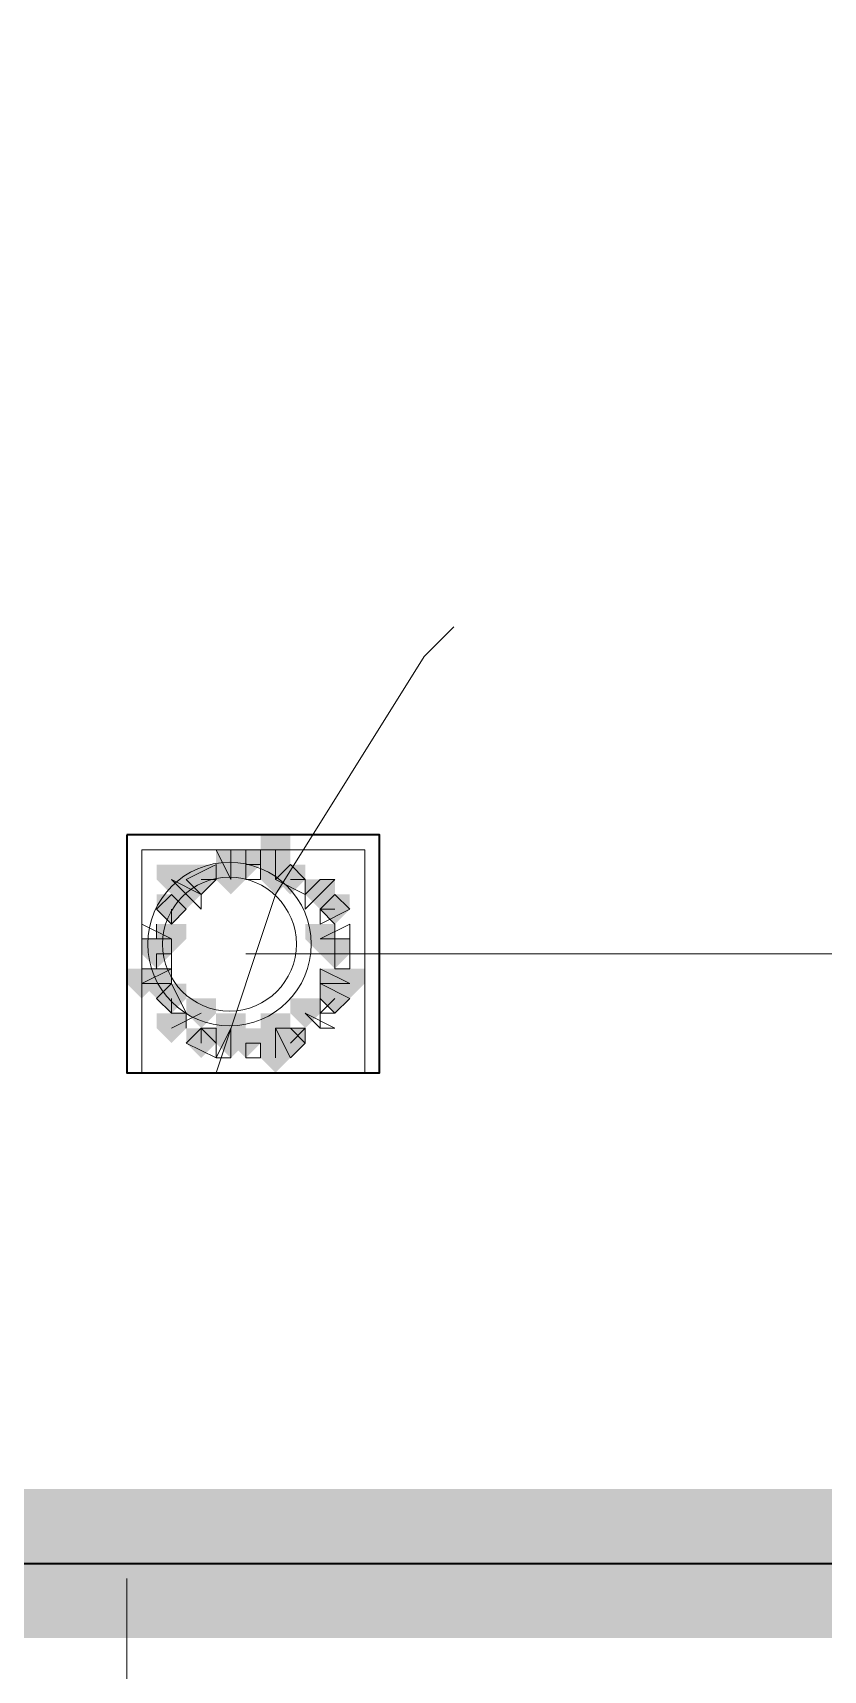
# Model space of a CAD drawing. Header units: millimetres. Extents: x 2315 to 4619, y 1334 to 1897.
# Drawn here: x 3731.68 to 3734.93, y 1541.26 to 1547.98 of the extents above; entities that cross this region are included whole.
import ezdxf

# ---------------------------------------------------------------- set-up
doc = ezdxf.new("R2010")
doc.units = ezdxf.units.MM
for name, color, linetype, true_color in [('PDF_10', 7, 'Continuous', 0x00b85c), ('PDF_AXIS', 7, 'Continuous', 0x00b85c), ('PDF_柱构件', 7, 'Continuous', 0x00b85c), ('PDF_转运站初步方案', 7, 'Continuous', 0x00b85c)]:
    doc.layers.add(name, color=color, linetype=linetype, true_color=true_color)
doc.layers.add('PDF_中心线层', color=1, linetype='Continuous')
doc.layers.add('PDF_粗实线层', color=7, linetype='Continuous')

msp = doc.modelspace()

# ---------------------------------------------------------------- hatches: boundary and pattern name
at = {"layer": 'PDF_10', "transparency": 33554559}
for points in [[(3732.5548, 1544.6282), (3732.4938, 1544.6282), (3732.4938, 1544.5671), (3732.5548, 1544.506), (3732.6159, 1544.5671), (3732.6159, 1544.6282)], [(3732.5548, 1544.6282), (3732.4938, 1544.6282), (3732.4938, 1544.5671), (3732.5548, 1544.506), (3732.6159, 1544.5671), (3732.6159, 1544.6282)], [(3732.5548, 1544.6282), (3732.4938, 1544.6282), (3732.4938, 1544.5671), (3732.5548, 1544.506), (3732.6159, 1544.5671), (3732.6159, 1544.6282)], [(3732.3716, 1544.5671), (3732.3105, 1544.5671), (3732.3105, 1544.506), (3732.3716, 1544.4449), (3732.4327, 1544.506), (3732.4327, 1544.5671)], [(3732.3716, 1544.5671), (3732.3105, 1544.5671), (3732.3105, 1544.506), (3732.3716, 1544.4449), (3732.4327, 1544.506), (3732.4327, 1544.5671)], [(3732.3716, 1544.5671), (3732.3105, 1544.5671), (3732.3105, 1544.506), (3732.3716, 1544.4449), (3732.4327, 1544.506), (3732.4327, 1544.5671)], [(3732.7381, 1544.5671), (3732.677, 1544.5671), (3732.677, 1544.506), (3732.7381, 1544.4449), (3732.7992, 1544.506), (3732.7992, 1544.5671)], [(3732.7381, 1544.5671), (3732.677, 1544.5671), (3732.677, 1544.506), (3732.7381, 1544.4449), (3732.7992, 1544.506), (3732.7992, 1544.5671)], [(3732.2494, 1544.4449), (3732.1884, 1544.4449), (3732.1884, 1544.3839), (3732.2494, 1544.3228), (3732.3105, 1544.3839), (3732.3105, 1544.4449)], [(3732.2494, 1544.4449), (3732.1884, 1544.4449), (3732.1884, 1544.3839), (3732.2494, 1544.3228), (3732.3105, 1544.3839), (3732.3105, 1544.4449)], [(3732.2494, 1544.4449), (3732.1884, 1544.4449), (3732.1884, 1544.3839), (3732.2494, 1544.3228), (3732.3105, 1544.3839), (3732.3105, 1544.4449)], [(3732.9213, 1544.4449), (3732.8602, 1544.4449), (3732.8602, 1544.3839), (3732.9213, 1544.3228), (3732.9824, 1544.3839), (3732.9824, 1544.4449)], [(3732.9213, 1544.4449), (3732.8602, 1544.4449), (3732.8602, 1544.3839), (3732.9213, 1544.3228), (3732.9824, 1544.3839), (3732.9824, 1544.4449)], [(3732.1884, 1544.2617), (3732.1273, 1544.2617), (3732.1273, 1544.2006), (3732.1884, 1544.1395), (3732.2494, 1544.2006), (3732.2494, 1544.2617)], [(3732.1884, 1544.2617), (3732.1273, 1544.2617), (3732.1273, 1544.2006), (3732.1884, 1544.1395), (3732.2494, 1544.2006), (3732.2494, 1544.2617)], [(3732.9213, 1544.2617), (3732.8602, 1544.2617), (3732.8602, 1544.2006), (3732.9213, 1544.1395), (3732.9824, 1544.2006), (3732.9824, 1544.2617)], [(3732.9213, 1544.2617), (3732.8602, 1544.2617), (3732.8602, 1544.2006), (3732.9213, 1544.1395), (3732.9824, 1544.2006), (3732.9824, 1544.2617)], [(3732.2494, 1544.0784), (3732.1884, 1544.0784), (3732.1884, 1544.0174), (3732.2494, 1543.9563), (3732.3105, 1544.0174), (3732.3105, 1544.0784)], [(3732.2494, 1544.0784), (3732.1884, 1544.0784), (3732.1884, 1544.0174), (3732.2494, 1543.9563), (3732.3105, 1544.0174), (3732.3105, 1544.0784)], [(3732.9213, 1544.0784), (3732.8602, 1544.0784), (3732.8602, 1544.0174), (3732.9213, 1543.9563), (3732.9824, 1544.0174), (3732.9824, 1544.0784)], [(3732.9213, 1544.0784), (3732.8602, 1544.0784), (3732.8602, 1544.0174), (3732.9213, 1543.9563), (3732.9824, 1544.0174), (3732.9824, 1544.0784)], [(3732.3716, 1543.8952), (3732.3105, 1543.8952), (3732.3105, 1543.8341), (3732.3716, 1543.773), (3732.4327, 1543.8341), (3732.4327, 1543.8952)], [(3732.3716, 1543.8952), (3732.3105, 1543.8952), (3732.3105, 1543.8341), (3732.3716, 1543.773), (3732.4327, 1543.8341), (3732.4327, 1543.8952)], [(3732.5548, 1543.8952), (3732.4938, 1543.8952), (3732.4938, 1543.8341), (3732.5548, 1543.773), (3732.6159, 1543.8341), (3732.6159, 1543.8952)], [(3732.5548, 1543.8952), (3732.4938, 1543.8952), (3732.4938, 1543.8341), (3732.5548, 1543.773), (3732.6159, 1543.8341), (3732.6159, 1543.8952)], [(3732.7381, 1543.8952), (3732.677, 1543.8952), (3732.677, 1543.8341), (3732.7381, 1543.773), (3732.7992, 1543.8341), (3732.7992, 1543.8952)], [(3732.7381, 1543.8952), (3732.677, 1543.8952), (3732.677, 1543.8341), (3732.7381, 1543.773), (3732.7992, 1543.8341), (3732.7992, 1543.8952)]]:
    msp.add_hatch(color=6, dxfattribs=at).paths.add_polyline_path(points)
at = {"layer": 'PDF_柱构件', "transparency": 33554559}
for points in [[(3732.677, 1544.6893), (3732.6159, 1544.6893), (3732.6159, 1544.6282), (3732.677, 1544.5671), (3732.7381, 1544.6282), (3732.7381, 1544.6893)], [(3732.4938, 1544.6282), (3732.4327, 1544.6282), (3732.4327, 1544.5671), (3732.4938, 1544.506), (3732.5548, 1544.5671), (3732.5548, 1544.6282)], [(3732.677, 1544.6282), (3732.6159, 1544.6282), (3732.6159, 1544.5671), (3732.677, 1544.506), (3732.7381, 1544.5671), (3732.7381, 1544.6282)], [(3732.2494, 1544.5671), (3732.1884, 1544.5671), (3732.1884, 1544.506), (3732.2494, 1544.4449), (3732.3105, 1544.506), (3732.3105, 1544.5671)], [(3732.4938, 1544.5671), (3732.4327, 1544.5671), (3732.4327, 1544.506), (3732.4938, 1544.4449), (3732.5548, 1544.506), (3732.5548, 1544.5671)], [(3732.677, 1544.5671), (3732.6159, 1544.5671), (3732.6159, 1544.506), (3732.677, 1544.4449), (3732.7381, 1544.506), (3732.7381, 1544.5671)], [(3732.3105, 1544.506), (3732.2494, 1544.506), (3732.2494, 1544.4449), (3732.3105, 1544.3839), (3732.3716, 1544.4449), (3732.3716, 1544.506)], [(3732.8602, 1544.506), (3732.7992, 1544.506), (3732.7992, 1544.4449), (3732.8602, 1544.3839), (3732.9213, 1544.4449), (3732.9213, 1544.506)], [(3732.2494, 1544.3228), (3732.1884, 1544.3228), (3732.1884, 1544.2617), (3732.2494, 1544.2006), (3732.3105, 1544.2617), (3732.3105, 1544.3228)], [(3732.8602, 1544.3228), (3732.7992, 1544.3228), (3732.7992, 1544.2617), (3732.8602, 1544.2006), (3732.9213, 1544.2617), (3732.9213, 1544.3228)], [(3732.1273, 1544.1395), (3732.0662, 1544.1395), (3732.0662, 1544.0784), (3732.1273, 1544.0174), (3732.1884, 1544.0784), (3732.1884, 1544.1395)], [(3732.1884, 1544.1395), (3732.1273, 1544.1395), (3732.1273, 1544.0784), (3732.1884, 1544.0174), (3732.2494, 1544.0784), (3732.2494, 1544.1395)], [(3732.9213, 1544.1395), (3732.8602, 1544.1395), (3732.8602, 1544.0784), (3732.9213, 1544.0174), (3732.9824, 1544.0784), (3732.9824, 1544.1395)], [(3732.9824, 1544.1395), (3732.9213, 1544.1395), (3732.9213, 1544.0784), (3732.9824, 1544.0174), (3733.0435, 1544.0784), (3733.0435, 1544.1395)], [(3732.3716, 1544.0174), (3732.3105, 1544.0174), (3732.3105, 1543.9563), (3732.3716, 1543.8952), (3732.4327, 1543.9563), (3732.4327, 1544.0174)], [(3732.7992, 1544.0174), (3732.7381, 1544.0174), (3732.7381, 1543.9563), (3732.7992, 1543.8952), (3732.8602, 1543.9563), (3732.8602, 1544.0174)], [(3732.2494, 1543.9563), (3732.1884, 1543.9563), (3732.1884, 1543.8952), (3732.2494, 1543.8341), (3732.3105, 1543.8952), (3732.3105, 1543.9563)], [(3732.4938, 1543.9563), (3732.4327, 1543.9563), (3732.4327, 1543.8952), (3732.4938, 1543.8341), (3732.5548, 1543.8952), (3732.5548, 1543.9563)], [(3732.677, 1543.9563), (3732.6159, 1543.9563), (3732.6159, 1543.8952), (3732.677, 1543.8341), (3732.7381, 1543.8952), (3732.7381, 1543.9563)], [(3732.4938, 1543.8952), (3732.4327, 1543.8952), (3732.4327, 1543.8341), (3732.4938, 1543.773), (3732.5548, 1543.8341), (3732.5548, 1543.8952)], [(3732.677, 1543.8952), (3732.6159, 1543.8952), (3732.6159, 1543.8341), (3732.677, 1543.773), (3732.7381, 1543.8341), (3732.7381, 1543.8952)], [(3732.677, 1543.8341), (3732.6159, 1543.8341), (3732.6159, 1543.773), (3732.677, 1543.712), (3732.7381, 1543.773), (3732.7381, 1543.8341)]]:
    msp.add_hatch(color=6, dxfattribs=at).paths.add_polyline_path(points)
at = {"layer": 'PDF_粗实线层', "transparency": 33554559}
msp.add_hatch(color=256, dxfattribs=at).paths.add_polyline_path([(3766.3327, 1554.7066), (3765.7219, 1554.7066), (3765.7219, 1542.0017), (3710.3213, 1542.0017), (3710.3213, 1554.7066), (3709.7105, 1554.7066), (3709.7105, 1541.3909), (3766.3327, 1541.3909)])
at = {"layer": 'PDF_转运站初步方案', "transparency": 33554559}
for points in [[(3732.5548, 1544.6282), (3732.4938, 1544.6282), (3732.4938, 1544.5671), (3732.5548, 1544.506), (3732.6159, 1544.5671), (3732.6159, 1544.6282)], [(3732.5548, 1544.6282), (3732.4938, 1544.6282), (3732.4938, 1544.5671), (3732.5548, 1544.506), (3732.6159, 1544.5671), (3732.6159, 1544.6282)], [(3732.3716, 1544.5671), (3732.3105, 1544.5671), (3732.3105, 1544.506), (3732.3716, 1544.4449), (3732.4327, 1544.506), (3732.4327, 1544.5671)], [(3732.3716, 1544.5671), (3732.3105, 1544.5671), (3732.3105, 1544.506), (3732.3716, 1544.4449), (3732.4327, 1544.506), (3732.4327, 1544.5671)], [(3732.7381, 1544.5671), (3732.677, 1544.5671), (3732.677, 1544.506), (3732.7381, 1544.4449), (3732.7992, 1544.506), (3732.7992, 1544.5671)], [(3732.7381, 1544.5671), (3732.677, 1544.5671), (3732.677, 1544.506), (3732.7381, 1544.4449), (3732.7992, 1544.506), (3732.7992, 1544.5671)], [(3732.2494, 1544.4449), (3732.1884, 1544.4449), (3732.1884, 1544.3839), (3732.2494, 1544.3228), (3732.3105, 1544.3839), (3732.3105, 1544.4449)], [(3732.2494, 1544.4449), (3732.1884, 1544.4449), (3732.1884, 1544.3839), (3732.2494, 1544.3228), (3732.3105, 1544.3839), (3732.3105, 1544.4449)], [(3732.9213, 1544.4449), (3732.8602, 1544.4449), (3732.8602, 1544.3839), (3732.9213, 1544.3228), (3732.9824, 1544.3839), (3732.9824, 1544.4449)], [(3732.9213, 1544.4449), (3732.8602, 1544.4449), (3732.8602, 1544.3839), (3732.9213, 1544.3228), (3732.9824, 1544.3839), (3732.9824, 1544.4449)], [(3732.1884, 1544.2617), (3732.1273, 1544.2617), (3732.1273, 1544.2006), (3732.1884, 1544.1395), (3732.2494, 1544.2006), (3732.2494, 1544.2617)], [(3732.1884, 1544.2617), (3732.1273, 1544.2617), (3732.1273, 1544.2006), (3732.1884, 1544.1395), (3732.2494, 1544.2006), (3732.2494, 1544.2617)], [(3732.9213, 1544.2617), (3732.8602, 1544.2617), (3732.8602, 1544.2006), (3732.9213, 1544.1395), (3732.9824, 1544.2006), (3732.9824, 1544.2617)], [(3732.9213, 1544.2617), (3732.8602, 1544.2617), (3732.8602, 1544.2006), (3732.9213, 1544.1395), (3732.9824, 1544.2006), (3732.9824, 1544.2617)], [(3732.2494, 1544.0784), (3732.1884, 1544.0784), (3732.1884, 1544.0174), (3732.2494, 1543.9563), (3732.3105, 1544.0174), (3732.3105, 1544.0784)], [(3732.2494, 1544.0784), (3732.1884, 1544.0784), (3732.1884, 1544.0174), (3732.2494, 1543.9563), (3732.3105, 1544.0174), (3732.3105, 1544.0784)], [(3732.9213, 1544.0784), (3732.8602, 1544.0784), (3732.8602, 1544.0174), (3732.9213, 1543.9563), (3732.9824, 1544.0174), (3732.9824, 1544.0784)], [(3732.9213, 1544.0784), (3732.8602, 1544.0784), (3732.8602, 1544.0174), (3732.9213, 1543.9563), (3732.9824, 1544.0174), (3732.9824, 1544.0784)], [(3732.3716, 1543.8952), (3732.3105, 1543.8952), (3732.3105, 1543.8341), (3732.3716, 1543.773), (3732.4327, 1543.8341), (3732.4327, 1543.8952)], [(3732.3716, 1543.8952), (3732.3105, 1543.8952), (3732.3105, 1543.8341), (3732.3716, 1543.773), (3732.4327, 1543.8341), (3732.4327, 1543.8952)], [(3732.5548, 1543.8952), (3732.4938, 1543.8952), (3732.4938, 1543.8341), (3732.5548, 1543.773), (3732.6159, 1543.8341), (3732.6159, 1543.8952)], [(3732.5548, 1543.8952), (3732.4938, 1543.8952), (3732.4938, 1543.8341), (3732.5548, 1543.773), (3732.6159, 1543.8341), (3732.6159, 1543.8952)], [(3732.7381, 1543.8952), (3732.677, 1543.8952), (3732.677, 1543.8341), (3732.7381, 1543.773), (3732.7992, 1543.8341), (3732.7992, 1543.8952)], [(3732.7381, 1543.8952), (3732.677, 1543.8952), (3732.677, 1543.8341), (3732.7381, 1543.773), (3732.7992, 1543.8341), (3732.7992, 1543.8952)]]:
    msp.add_hatch(color=6, dxfattribs=at).paths.add_polyline_path(points)

# ---------------------------------------------------------------- linework, layer by layer
at = {"layer": 'PDF_10', "color": 6, "lineweight": 18}
for points in [[(3732.5548, 1544.5671), (3732.6159, 1544.5671)], [(3732.3716, 1544.506), (3732.4327, 1544.506)], [(3732.7992, 1544.506), (3732.7381, 1544.506), (3732.7992, 1544.506)], [(3732.2494, 1544.3228), (3732.2494, 1544.3839)], [(3732.9213, 1544.3839), (3732.8602, 1544.3839), (3732.9213, 1544.3228)], [(3732.1884, 1544.1395), (3732.1884, 1544.2006), (3732.2494, 1544.2006)], [(3732.9824, 1544.2006), (3732.9213, 1544.2006), (3732.9213, 1544.1395)], [(3732.2494, 1543.9563), (3732.2494, 1544.0174), (3732.2494, 1543.9563)], [(3732.9213, 1544.0174), (3732.8602, 1543.9563)], [(3732.8602, 1544.0174), (3732.9213, 1543.9563)], [(3732.4327, 1543.8341), (3732.3716, 1543.8952), (3732.3716, 1543.8341)], [(3732.7992, 1543.8952), (3732.7381, 1543.8341)], [(3732.7381, 1543.8952), (3732.7992, 1543.8341)], [(3732.6159, 1543.8341), (3732.5548, 1543.8341), (3732.5548, 1543.773)]]:
    msp.add_lwpolyline(points, dxfattribs=at)
at = {"layer": 'PDF_AXIS', "color": 6, "lineweight": 18}
msp.add_lwpolyline([(3732.1273, 1544.6282), (3732.1273, 1543.712), (3733.0435, 1543.712), (3733.0435, 1544.6282)], close=True, dxfattribs=at)
at = {"layer": 'PDF_中心线层', "color": 6, "lineweight": 18}
for points in [[(3733.41, 1545.5444), (3733.2878, 1545.4222), (3732.677, 1544.4449), (3732.4327, 1543.712)], [(3732.5548, 1544.2006), (3743.4884, 1544.2006)], [(3744.0381, 1541.6963), (3732.0051, 1541.6963), (3744.0381, 1541.6963)], [(3732.0662, 1541.6352), (3732.0662, 1541.1466), (3732.2494, 1539.986), (3732.677, 1538.9476), (3733.2878, 1537.9703), (3734.0819, 1537.1763), (3735.0592, 1536.5044), (3736.0975, 1536.0157), (3737.197, 1535.7714), (3738.2965, 1535.7103), (3739.457, 1535.8325), (3740.4954, 1536.199), (3741.0451, 1536.5655)]]:
    msp.add_lwpolyline(points, dxfattribs=at)
at = {"layer": 'PDF_柱构件', "color": 6, "lineweight": 18}
for points in [[(3732.4327, 1544.6282), (3732.4938, 1544.506), (3732.4938, 1544.6282)], [(3732.5548, 1544.506), (3732.6159, 1544.506), (3732.6159, 1544.6282), (3732.5548, 1544.6282)], [(3732.677, 1544.6282), (3732.677, 1544.506)], [(3732.3716, 1544.4449), (3732.4327, 1544.506), (3732.4327, 1544.5671), (3732.3105, 1544.506)], [(3732.677, 1544.506), (3732.7992, 1544.4449), (3732.7992, 1544.506), (3732.7381, 1544.5671)], [(3732.2494, 1544.506), (3732.3716, 1544.3839), (3732.3716, 1544.4449)], [(3732.8602, 1544.506), (3732.7992, 1544.4449), (3732.7992, 1544.3839), (3732.9213, 1544.506)], [(3732.2494, 1544.3228), (3732.3105, 1544.3839), (3732.2494, 1544.4449), (3732.1884, 1544.3839)], [(3732.8602, 1544.3839), (3732.8602, 1544.3228), (3732.9824, 1544.3839), (3732.9213, 1544.4449)], [(3732.1273, 1544.2617), (3732.2494, 1544.2617), (3732.1273, 1544.3228)], [(3732.9824, 1544.3228), (3732.8602, 1544.2617), (3732.9824, 1544.2617)], [(3732.2494, 1544.1395), (3732.2494, 1544.2617), (3732.1273, 1544.2617), (3732.1273, 1544.1395)], [(3732.9213, 1544.2617), (3732.9213, 1544.1395), (3732.9824, 1544.1395), (3732.9824, 1544.2617)], [(3732.1273, 1544.0784), (3732.2494, 1544.0784), (3732.2494, 1544.1395)], [(3732.9824, 1544.0784), (3732.8602, 1544.1395), (3732.8602, 1544.0784)], [(3732.3105, 1543.9563), (3732.2494, 1544.0784), (3732.1884, 1544.0174), (3732.2494, 1543.9563)], [(3732.8602, 1544.0784), (3732.8602, 1543.9563), (3732.9213, 1543.9563), (3732.9824, 1544.0174)], [(3732.2494, 1543.8952), (3732.3716, 1543.9563)], [(3732.9213, 1543.8952), (3732.7992, 1543.9563), (3732.8602, 1543.8952)], [(3732.4327, 1543.8952), (3732.3716, 1543.8952), (3732.3105, 1543.8341), (3732.4327, 1543.773)], [(3732.4938, 1543.773), (3732.4938, 1543.8952), (3732.4327, 1543.773)], [(3732.677, 1543.773), (3732.677, 1543.8952)], [(3732.7992, 1543.8952), (3732.677, 1543.8952), (3732.7381, 1543.773), (3732.7992, 1543.8341)], [(3732.6159, 1543.8341), (3732.5548, 1543.8341), (3732.5548, 1543.773), (3732.6159, 1543.773)]]:
    msp.add_lwpolyline(points, close=True, dxfattribs=at)
for points in [[(3732.1884, 1544.2617), (3732.1884, 1544.3228)], [(3732.9213, 1544.3228), (3732.9213, 1544.2617)], [(3732.3105, 1543.8952), (3732.3105, 1543.9563)], [(3732.8602, 1543.9563), (3732.8602, 1543.8952)]]:
    msp.add_lwpolyline(points, dxfattribs=at)
at = {"layer": 'PDF_粗实线层', "lineweight": 35}
msp.add_lwpolyline([(3710.0159, 1554.7066), (3710.0159, 1541.6963), (3766.0273, 1541.6963), (3766.0273, 1554.7066)], dxfattribs=at)
at = {"layer": 'PDF_粗实线层', "color": 6, "lineweight": 35}
msp.add_lwpolyline([(3732.0662, 1544.6893), (3732.0662, 1543.712), (3733.1046, 1543.712), (3733.1046, 1544.6893)], close=True, dxfattribs=at)
at = {"layer": 'PDF_转运站初步方案', "color": 6, "lineweight": 18}
for radius in [0.3359, 0.2749]:
    msp.add_circle((3732.488, 1544.2406), radius, dxfattribs=at)

doc.saveas('drawing.dxf')
